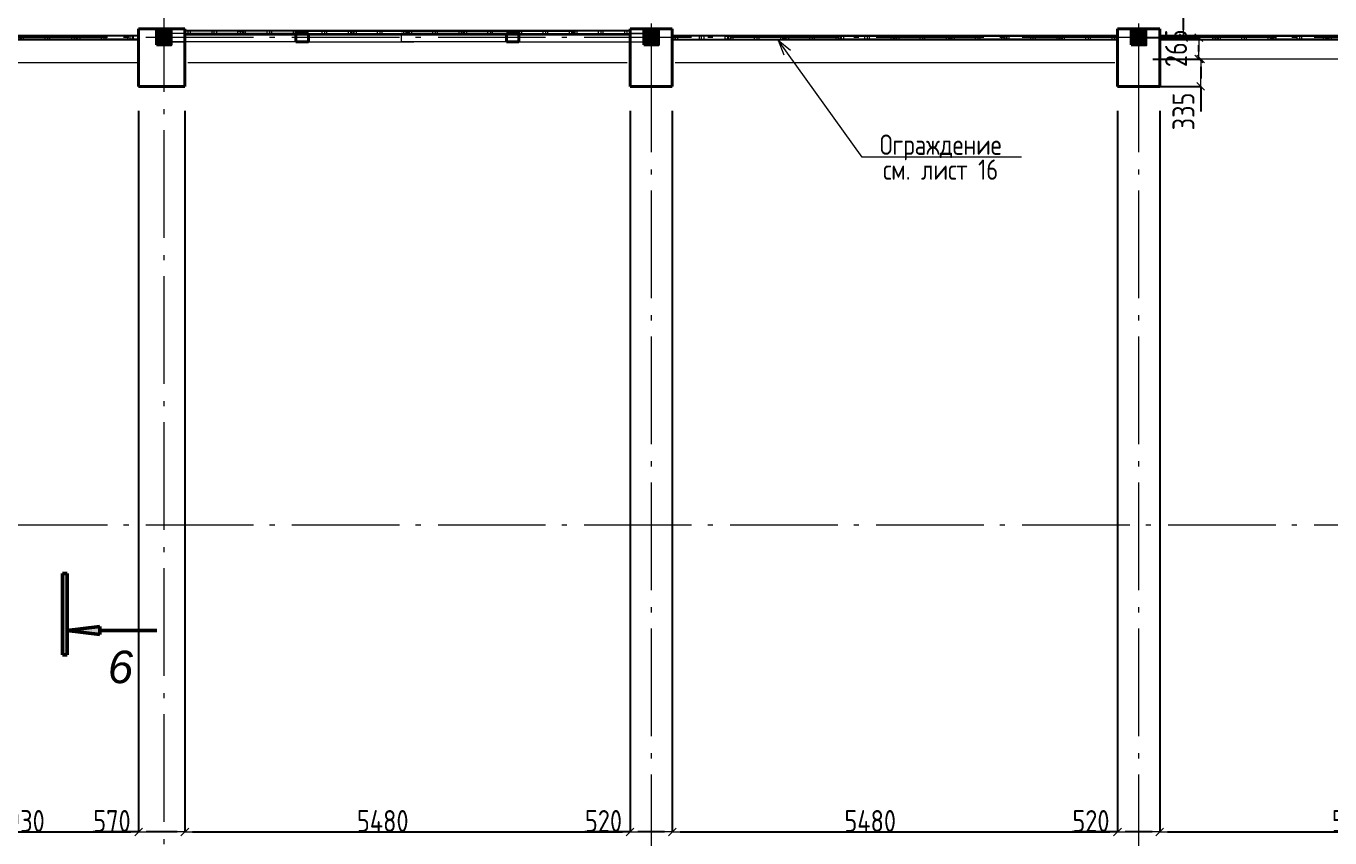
# Model space of a CAD drawing. Header units: millimetres. Extents: x -60256 to 201272, y 21388 to 77592.
# Drawn here: x -12815 to 3233, y 53604 to 63598 of the extents above; entities that cross this region are included whole.
import ezdxf
from ezdxf.enums import TextEntityAlignment as Align

# ---------------------------------------------------------------- set-up
doc = ezdxf.new("R2010")
doc.units = ezdxf.units.MM
doc.header["$MEASUREMENT"] = 0
doc.set_wipeout_variables(frame=1)
doc.linetypes.add('Double Dashed', pattern=[1797.222233, 1325, -211.666656, 63.333344, -197.222233])
doc.linetypes.add('Wipeout_Contour', pattern=[1000, 0, -1000])
for name, color, linetype in [('колонны', 7, 'Continuous'), ('оси', 7, 'Continuous'), ('отделка', 7, 'Continuous'), ('размеры', 7, 'Continuous'), ('размеры внутр', 7, 'Continuous'), ('разрезы', 7, 'Continuous'), ('узлы', 7, 'Continuous'), ('чертеж', 7, 'Continuous')]:
    doc.layers.add(name, color=color, linetype=linetype)
for name, color, linetype, lineweight in [('колонны_Ном._пера__94', 252, 'Continuous', 13), ('колонны_Ном._пера__96', 7, 'Continuous', 13), ('колонны_Ном._пера__99', 7, 'Continuous', 40), ('оси_Ном._пера__96', 7, 'Continuous', 13), ('оси_Ном._пера__97', 7, 'Continuous', 20), ('отделка_Ном._пера__99', 7, 'Continuous', 40), ('разрезы_Ном._пера__100', 7, 'Continuous', 50), ('разрезы_Ном._пера__96', 7, 'Continuous', 13), ('разрезы_Ном._пера__97', 7, 'Continuous', 20), ('стены внутр_Ном._пера__96', 7, 'Continuous', 13), ('узлы_Ном._пера__96', 7, 'Continuous', 13), ('чертеж_Ном._пера__96', 7, 'Continuous', 13)]:
    doc.layers.add(name, color=color, linetype=linetype, lineweight=lineweight)
doc.styles.add('СГЕНЕРИР_СТИЛЬ_3', font='gost_2_304-81_type.ttf')
doc.styles.add('СГЕНЕРИР_СТИЛЬ_7', font='ariali.ttf')
doc.dimstyles.new('СГЕНЕРИР_СТИЛЬ__1', dxfattribs={"dimtxt": 270.000005, "dimasz": 95, "dimexe": 0.18, "dimexo": 0, "dimgap": 0.09, "dimtad": 1, "dimtih": 1, "dimtoh": 1, "dimdec": 0, "dimzin": 0, "dimdsep": 46, "dimtxsty": 'СГЕНЕРИР_СТИЛЬ_3', "dimblk": 'ARROWHEAD_6', "dimblk1": 'ARROWHEAD_6', "dimblk2": 'ARROWHEAD_6', "dimcen": 0.09, "dimclrd": 7, "dimclre": 7, "dimclrt": 98, "dimadec": 0, "dimazin": 0, "dimtfac": 1, "dimtdec": 4, "dimtmove": 0, "dimatfit": 3, "dimfxl": 1, "dimtolj": 1, "dimtzin": 0, "dimarcsym": 0})
doc.dimstyles.new('СГЕНЕРИР_СТИЛЬ__13', dxfattribs={"dimtxt": 270.000005, "dimasz": 95, "dimexe": 0.18, "dimexo": 300, "dimgap": 0.09, "dimtad": 1, "dimtih": 1, "dimtoh": 1, "dimdec": 0, "dimzin": 0, "dimdsep": 46, "dimtxsty": 'СГЕНЕРИР_СТИЛЬ_3', "dimblk": 'ARROWHEAD_6', "dimblk1": 'ARROWHEAD_6', "dimblk2": 'ARROWHEAD_6', "dimcen": 0.09, "dimclrd": 7, "dimclre": 7, "dimclrt": 98, "dimadec": 0, "dimazin": 0, "dimtfac": 1, "dimtdec": 4, "dimtmove": 0, "dimatfit": 3, "dimfxl": 1, "dimtolj": 1, "dimtzin": 0, "dimarcsym": 0})
doc.dimstyles.new('СГЕНЕРИР_СТИЛЬ__2', dxfattribs={"dimtxt": 270.000005, "dimasz": 95, "dimexe": 0.18, "dimexo": 0, "dimgap": 0.09, "dimtad": 1, "dimdec": 0, "dimzin": 0, "dimdsep": 46, "dimtxsty": 'СГЕНЕРИР_СТИЛЬ_3', "dimblk": 'ARROWHEAD_6', "dimblk1": 'ARROWHEAD_6', "dimblk2": 'ARROWHEAD_6', "dimcen": 0.09, "dimclrd": 7, "dimclre": 7, "dimclrt": 98, "dimadec": 0, "dimazin": 0, "dimtfac": 1, "dimtdec": 4, "dimtmove": 0, "dimatfit": 3, "dimfxl": 1, "dimtolj": 1, "dimtzin": 0, "dimarcsym": 0})
doc.dimstyles.new('СГЕНЕРИР_СТИЛЬ__8', dxfattribs={"dimtxt": 270.000005, "dimasz": 95, "dimexe": 0.18, "dimexo": 0, "dimgap": 0.09, "dimtad": 1, "dimdec": 0, "dimzin": 0, "dimdsep": 46, "dimtxsty": 'СГЕНЕРИР_СТИЛЬ_3', "dimblk": 'ARROWHEAD_6', "dimblk1": 'ARROWHEAD_6', "dimblk2": 'ARROWHEAD_6', "dimcen": 0.09, "dimclrd": 7, "dimclre": 7, "dimclrt": 98, "dimadec": 0, "dimazin": 0, "dimtfac": 1, "dimtdec": 4, "dimtmove": 2, "dimatfit": 3, "dimfxl": 1, "dimtolj": 1, "dimtzin": 0, "dimarcsym": 0})

# ---------------------------------------------------------------- blocks, each defined once
blk = doc.blocks.new('Стена_5_1', base_point=(-11121, 63566))
at = {"layer": 'отделка_Ном._пера__99', "linetype": 'Continuous', "flags": 128}
for points in [[(-11431, 63566), (-11431, 62856)], [(-10861, 63566), (-11431, 63566)], [(-10861, 62856), (-10861, 63566)], [(-11431, 62856), (-10861, 62856)]]:
    blk.add_lwpolyline(points, dxfattribs=at)
blk = doc.blocks.new('Стена_6_1', base_point=(-5121, 63566))
at = {"layer": 'отделка_Ном._пера__99', "linetype": 'Continuous', "flags": 128}
for points in [[(-5381, 63566), (-5381, 62856)], [(-4861, 63566), (-5381, 63566)], [(-4861, 62856), (-4861, 63566)], [(-5381, 62856), (-4861, 62856)]]:
    blk.add_lwpolyline(points, dxfattribs=at)
blk = doc.blocks.new('Стена_7_1', base_point=(879, 63566))
at = {"layer": 'отделка_Ном._пера__99', "linetype": 'Continuous', "flags": 128}
for points in [[(619, 63566), (619, 62856)], [(1139, 63566), (619, 63566)], [(1139, 62856), (1139, 63566)], [(619, 62856), (1139, 62856)]]:
    blk.add_lwpolyline(points, dxfattribs=at)
blk = doc.blocks.new('Колонна_26_1', base_point=(879, 63456))
at = {"layer": 'колонны_Ном._пера__94', "linetype": 'Continuous'}
blk.add_hatch(color=256, dxfattribs=at).paths.add_polyline_path([(789, 63366), (969, 63366), (969, 63546), (789, 63546)])
at = {"layer": 'колонны_Ном._пера__99', "linetype": 'Continuous', "flags": 128}
blk.add_lwpolyline([(789, 63366), (969, 63366), (969, 63546), (789, 63546)], close=True, dxfattribs=at)
blk = doc.blocks.new('Колонна_29_1', base_point=(-5121, 63456))
at = {"layer": 'колонны_Ном._пера__94', "linetype": 'Continuous'}
blk.add_hatch(color=256, dxfattribs=at).paths.add_polyline_path([(-5211, 63366), (-5031, 63366), (-5031, 63546), (-5211, 63546)])
at = {"layer": 'колонны_Ном._пера__99', "linetype": 'Continuous', "flags": 128}
blk.add_lwpolyline([(-5211, 63366), (-5031, 63366), (-5031, 63546), (-5211, 63546)], close=True, dxfattribs=at)
blk = doc.blocks.new('Колонна_30_1', base_point=(-11121, 63456))
at = {"layer": 'колонны_Ном._пера__94', "linetype": 'Continuous'}
blk.add_hatch(color=256, dxfattribs=at).paths.add_polyline_path([(-11211, 63366), (-11031, 63366), (-11031, 63546), (-11211, 63546)])
at = {"layer": 'колонны_Ном._пера__99', "linetype": 'Continuous', "flags": 128}
blk.add_lwpolyline([(-11211, 63366), (-11031, 63366), (-11031, 63546), (-11211, 63546)], close=True, dxfattribs=at)
blk = doc.blocks.new('Колонна_45_1', base_point=(-8121, 63456))
at = {"layer": 'колонны_Ном._пера__96', "linetype": 'Continuous'}
for p, q in [((-9493, 63506), (-11023, 63506)), ((-10869, 63506), (-11023, 63506)), ((-11023, 63506), (-11023, 63406)), ((-9493, 63406), (-11023, 63406)), ((-11023, 63406), (-10869, 63406)), ((-10869, 63406), (-10869, 63506))]:
    blk.add_line(p, q, dxfattribs=at)
at = {"layer": 'колонны_Ном._пера__99', "linetype": 'Continuous'}
blk.add_line((-9493, 63506), (-9493, 63406), dxfattribs=at)
at = {"color": 254, "linetype": 'Wipeout_Contour', "lineweight": 0, "ltscale": 384171.407641}
blk.add_wipeout([(-9339, 63406), (-8198, 63406), (-8044, 63406), (-8044, 63506), (-8198, 63506), (-9339, 63506)], dxfattribs=at).dxf.layer = 'колонны'
at = {"layer": 'колонны_Ном._пера__96', "linetype": 'Continuous'}
for p, q in [((-9339, 63506), (-10869, 63506)), ((-9339, 63406), (-10869, 63406)), ((-9493, 63506), (-9339, 63506)), ((-9339, 63506), (-8044, 63506)), ((-9339, 63406), (-8044, 63406)), ((-8044, 63406), (-8044, 63506))]:
    blk.add_line(p, q, dxfattribs=at)
at = {"layer": 'колонны_Ном._пера__99', "linetype": 'Continuous'}
for p, q in [((-9339, 63506), (-9493, 63506)), ((-9493, 63406), (-9339, 63406)), ((-9339, 63406), (-9339, 63506))]:
    blk.add_line(p, q, dxfattribs=at)
blk = doc.blocks.new('Колонна_46_1', base_point=(-8121, 63456))
at = {"layer": 'колонны_Ном._пера__96', "linetype": 'Continuous'}
for p, q in [((-6749, 63506), (-5219, 63506)), ((-6749, 63406), (-5219, 63406)), ((-5373, 63506), (-5373, 63406)), ((-5219, 63506), (-5373, 63506)), ((-5373, 63406), (-5219, 63406)), ((-5219, 63406), (-5219, 63506))]:
    blk.add_line(p, q, dxfattribs=at)
at = {"layer": 'колонны_Ном._пера__99', "linetype": 'Continuous'}
blk.add_line((-6749, 63406), (-6749, 63506), dxfattribs=at)
at = {"color": 254, "linetype": 'Wipeout_Contour', "lineweight": 0, "ltscale": 383553.072314}
blk.add_wipeout([(-8198, 63406), (-8044, 63406), (-6903, 63406), (-6903, 63506), (-8044, 63506), (-8198, 63506)], dxfattribs=at).dxf.layer = 'колонны'
at = {"layer": 'колонны_Ном._пера__96', "linetype": 'Continuous'}
for p, q in [((-8198, 63506), (-8198, 63406)), ((-6903, 63506), (-8198, 63506)), ((-6903, 63406), (-8198, 63406)), ((-6903, 63506), (-5373, 63506)), ((-6749, 63406), (-6903, 63406)), ((-6903, 63406), (-5373, 63406))]:
    blk.add_line(p, q, dxfattribs=at)
at = {"layer": 'колонны_Ном._пера__99', "linetype": 'Continuous'}
for p, q in [((-6903, 63506), (-6903, 63406)), ((-6749, 63506), (-6903, 63506)), ((-6903, 63406), (-6749, 63406))]:
    blk.add_line(p, q, dxfattribs=at)
blk = doc.blocks.new('Стандартный маркер сетки_7')
at = {"layer": 'оси_Ном._пера__96', "linetype": 'Double Dashed'}
for p, q in [((900, 0), (0, 0)), ((900, 0), (21145, 0)), ((21145, 0), (22045, 0))]:
    blk.add_line(p, q, dxfattribs=at)
blk.add_point((21145, 0), dxfattribs=at)
blk.add_point((21145, 0), dxfattribs=at)
at = {"layer": 'оси_Ном._пера__97', "linetype": 'Continuous'}
blk.add_circle((22445, 0), 400, dxfattribs=at)
at = {"layer": 'оси_Ном._пера__96', "style": 'СГЕНЕРИР_СТИЛЬ_3'}
blk.add_attdef('AC_MarkerText_1', text='', height=350, rotation=90, dxfattribs=at).set_placement((22714, -139), align=Align.BOTTOM_LEFT)
blk = doc.blocks.new('Стандартный маркер сетки_8')
at = {"layer": 'оси_Ном._пера__96', "linetype": 'Double Dashed'}
for p, q in [((900, 0), (0, 0)), ((900, 0), (20403, 0)), ((20403, 0), (21303, 0))]:
    blk.add_line(p, q, dxfattribs=at)
blk.add_point((20403, 0), dxfattribs=at)
blk.add_point((20403, 0), dxfattribs=at)
at = {"layer": 'оси_Ном._пера__97', "linetype": 'Continuous'}
blk.add_circle((21703, 0), 400, dxfattribs=at)
at = {"layer": 'оси_Ном._пера__96', "style": 'СГЕНЕРИР_СТИЛЬ_3'}
blk.add_attdef('AC_MarkerText_1', text='', height=350, rotation=90, dxfattribs=at).set_placement((21973, -122), align=Align.BOTTOM_LEFT)
blk = doc.blocks.new('Стандартный маркер сетки_9')
at = {"layer": 'оси_Ном._пера__96', "linetype": 'Double Dashed'}
for p, q in [((900, 0), (0, 0)), ((900, 0), (20403, 0)), ((20403, 0), (21303, 0))]:
    blk.add_line(p, q, dxfattribs=at)
blk.add_point((20403, 0), dxfattribs=at)
blk.add_point((20403, 0), dxfattribs=at)
at = {"layer": 'оси_Ном._пера__97', "linetype": 'Continuous'}
blk.add_circle((21703, 0), 400, dxfattribs=at)
at = {"layer": 'оси_Ном._пера__96', "style": 'СГЕНЕРИР_СТИЛЬ_3'}
blk.add_attdef('AC_MarkerText_1', text='', height=350, rotation=90, dxfattribs=at).set_placement((21973, -209), align=Align.BOTTOM_LEFT)
blk = doc.blocks.new('Стандартный маркер сетки_14')
at = {"layer": 'оси_Ном._пера__96', "linetype": 'Double Dashed'}
blk.add_line((900, 0), (76535, 0), dxfattribs=at)
at = {"layer": 'оси_Ном._пера__96', "style": 'СГЕНЕРИР_СТИЛЬ_3'}
for tag, p in [('AC_MarkerText_1_1', (-244, 270)), ('AC_MarkerText_1_2', (77991, 270))]:
    blk.add_attdef(tag, text='', height=350, rotation=180, dxfattribs=at).set_placement(p, align=Align.BOTTOM_LEFT)
blk = doc.blocks.new('Стандартный маркер сетки_15')
at = {"layer": 'оси_Ном._пера__96', "linetype": 'Double Dashed'}
blk.add_line((900, 0), (76535, 0), dxfattribs=at)
at = {"layer": 'оси_Ном._пера__96', "style": 'СГЕНЕРИР_СТИЛЬ_3'}
for tag, p in [('AC_MarkerText_1_1', (-261, 270)), ('AC_MarkerText_1_2', (77974, 270))]:
    blk.add_attdef(tag, text='', height=350, rotation=180, dxfattribs=at).set_placement(p, align=Align.BOTTOM_LEFT)
blk = doc.blocks.new('Связ03')
at = {"layer": 'чертеж_Ном._пера__96', "linetype": 'Continuous'}
for p, q in [((0, 50), (20, 50)), ((0, 50), (0, 10)), ((20, 10), (0, 10)), ((20, 50), (20, 60)), ((20, 60), (5430, 60)), ((40, 50), (20, 50)), ((20, 0), (20, 10)), ((40, 10), (20, 10)), ((5430, 0), (20, 0)), ((680, 50), (40, 50)), ((40, 50), (40, 48)), ((652, 48), (40, 48)), ((40, 48), (40, 12)), ((40, 12), (652, 12)), ((40, 12), (40, 10)), ((40, 10), (680, 10)), ((73, 12), (73, 48)), ((334, 48), (334, 12)), ((362, 12), (362, 48)), ((391, 48), (391, 12)), ((652, 48), (680, 48)), ((652, 12), (652, 48)), ((680, 12), (652, 12)), ((680, 50), (720, 50)), ((680, 48), (680, 50)), ((680, 48), (680, 12)), ((710, 12), (680, 12)), ((680, 10), (680, 12)), ((680, 10), (720, 10)), ((682, 48), (710, 48)), ((682, 48), (682, 12)), ((690, 12), (690, 48)), ((710, 48), (710, 12)), ((710, 48), (718, 48)), ((710, 12), (718, 12)), ((718, 48), (720, 48)), ((718, 12), (718, 48)), ((720, 12), (718, 12)), ((720, 48), (720, 50)), ((1355, 50), (720, 50)), ((748, 48), (720, 48)), ((720, 48), (720, 12)), ((720, 10), (720, 12)), ((720, 12), (748, 12)), ((720, 10), (1355, 10)), ((1385, 48), (748, 48)), ((748, 12), (748, 48)), ((748, 12), (1385, 12)), ((1009, 12), (1009, 48)), ((1038, 48), (1038, 12)), ((1066, 12), (1066, 48)), ((1327, 48), (1327, 12)), ((1355, 50), (1355, 10)), ((1395, 50), (1355, 50)), ((1395, 10), (1355, 10)), ((1357, 12), (1357, 48)), ((1365, 12), (1365, 48)), ((1366, 48), (1366, 12)), ((1385, 12), (1385, 48)), ((1385, 48), (1394, 48)), ((1394, 12), (1385, 12)), ((1393, 12), (1393, 48)), ((1394, 48), (1394, 12)), ((1394, 48), (1395, 48)), ((1395, 12), (1394, 12)), ((1395, 50), (1395, 48)), ((2030, 50), (1395, 50)), ((1395, 48), (1423, 48)), ((1395, 12), (1395, 48)), ((1395, 12), (1395, 10)), ((1423, 12), (1395, 12)), ((1395, 10), (2030, 10)), ((1423, 48), (2060, 48)), ((1423, 48), (1423, 12)), ((2060, 12), (1423, 12)), ((1684, 12), (1684, 48)), ((1712, 48), (1712, 12)), ((1741, 12), (1741, 48)), ((2002, 48), (2002, 12)), ((2030, 50), (2030, 10)), ((2070, 50), (2030, 50)), ((2070, 10), (2030, 10)), ((2032, 48), (2032, 12)), ((2040, 12), (2040, 48)), ((2041, 48), (2041, 12)), ((2060, 48), (2060, 12)), ((2060, 48), (2069, 48)), ((2069, 12), (2060, 12)), ((2068, 12), (2068, 48)), ((2069, 48), (2069, 12)), ((2069, 48), (2070, 48)), ((2070, 12), (2069, 12)), ((2070, 50), (2070, 48)), ((2705, 50), (2070, 50)), ((2070, 48), (2098, 48)), ((2070, 12), (2070, 48)), ((2070, 12), (2070, 10)), ((2098, 12), (2070, 12)), ((2070, 10), (2705, 10)), ((2098, 48), (2735, 48)), ((2098, 48), (2098, 12)), ((2735, 12), (2098, 12)), ((2359, 12), (2359, 48)), ((2388, 48), (2388, 12)), ((2416, 12), (2416, 48)), ((2677, 48), (2677, 12)), ((2705, 50), (2705, 10)), ((2745, 50), (2705, 50)), ((2745, 10), (2705, 10)), ((2707, 48), (2707, 12)), ((2715, 12), (2715, 48)), ((2716, 48), (2716, 12)), ((2735, 48), (2735, 12)), ((2735, 48), (2744, 48)), ((2744, 12), (2735, 12)), ((2743, 12), (2743, 48)), ((2744, 48), (2744, 12)), ((2744, 48), (2745, 48)), ((2745, 12), (2744, 12)), ((2745, 50), (2745, 48)), ((3380, 50), (2745, 50)), ((2745, 48), (2773, 48)), ((2745, 12), (2745, 48)), ((2745, 12), (2745, 10)), ((2773, 12), (2745, 12)), ((2745, 10), (3380, 10)), ((2773, 48), (3410, 48)), ((2773, 48), (2773, 12)), ((3410, 12), (2773, 12)), ((3034, 12), (3034, 48)), ((3062, 48), (3062, 12)), ((3091, 12), (3091, 48)), ((3352, 48), (3352, 12)), ((3380, 50), (3380, 10)), ((3420, 50), (3380, 50)), ((3420, 10), (3380, 10)), ((3382, 48), (3382, 12)), ((3390, 12), (3390, 48)), ((3391, 48), (3391, 12)), ((3410, 48), (3410, 12)), ((3410, 48), (3419, 48)), ((3419, 12), (3410, 12)), ((3418, 12), (3418, 48)), ((3419, 48), (3419, 12)), ((3419, 48), (3420, 48)), ((3420, 12), (3419, 12)), ((3420, 50), (3420, 48)), ((4055, 50), (3420, 50)), ((3420, 48), (3448, 48)), ((3420, 12), (3420, 48)), ((3420, 12), (3420, 10)), ((3448, 12), (3420, 12)), ((3420, 10), (4055, 10)), ((3448, 48), (4085, 48)), ((3448, 48), (3448, 12)), ((4085, 12), (3448, 12)), ((3709, 12), (3709, 48)), ((3738, 48), (3738, 12)), ((3766, 12), (3766, 48)), ((4027, 48), (4027, 12)), ((4055, 50), (4055, 10)), ((4095, 50), (4055, 50)), ((4095, 10), (4055, 10)), ((4057, 48), (4057, 12)), ((4065, 12), (4065, 48)), ((4066, 48), (4066, 12)), ((4085, 48), (4085, 12)), ((4085, 48), (4094, 48)), ((4094, 12), (4085, 12)), ((4093, 12), (4093, 48)), ((4094, 48), (4094, 12)), ((4094, 48), (4095, 48)), ((4095, 12), (4094, 12)), ((4095, 50), (4095, 48)), ((4730, 50), (4095, 50)), ((4095, 48), (4123, 48)), ((4095, 12), (4095, 48)), ((4095, 12), (4095, 10)), ((4123, 12), (4095, 12)), ((4095, 10), (4730, 10)), ((4123, 48), (4760, 48)), ((4123, 12), (4123, 48)), ((4760, 12), (4123, 12)), ((4384, 12), (4384, 48)), ((4412, 48), (4412, 12)), ((4441, 12), (4441, 48)), ((4702, 48), (4702, 12)), ((4730, 50), (4730, 10)), ((4770, 50), (4730, 50)), ((4730, 10), (4770, 10)), ((4732, 48), (4732, 12)), ((4741, 48), (4741, 12)), ((4760, 48), (4760, 12)), ((4760, 48), (4769, 48)), ((4769, 12), (4760, 12)), ((4769, 48), (4769, 12)), ((4770, 48), (4770, 50)), ((5410, 50), (4770, 50)), ((4798, 48), (4770, 48)), ((4770, 48), (4770, 12)), ((4770, 10), (4770, 12)), ((4770, 12), (4798, 12)), ((4770, 10), (5410, 10)), ((5410, 48), (4798, 48)), ((4798, 12), (4798, 48)), ((4798, 12), (5410, 12)), ((5059, 12), (5059, 48)), ((5088, 48), (5088, 12)), ((5116, 12), (5116, 48)), ((5377, 48), (5377, 12)), ((5410, 50), (5410, 48)), ((5430, 50), (5410, 50)), ((5410, 12), (5410, 48)), ((5410, 12), (5410, 10)), ((5430, 10), (5410, 10)), ((5430, 60), (5430, 50)), ((5430, 50), (5450, 50)), ((5430, 10), (5430, 0)), ((5450, 10), (5430, 10)), ((5450, 50), (5450, 10))]:
    blk.add_line(p, q, dxfattribs=at)
blk = doc.blocks.new('Огражд03')
at = {"layer": 'чертеж_Ном._пера__96', "linetype": 'Continuous'}
for p, q in [((0, 50), (0, 60)), ((0, 60), (2860, 60)), ((0, 10), (0, 50)), ((0, 50), (2860, 50)), ((0, 0), (0, 10)), ((2860, 10), (0, 10)), ((2860, 0), (0, 0)), ((60, 50), (60, 10)), ((100, 48), (100, 50)), ((100, 48), (128, 48)), ((100, 12), (100, 48)), ((100, 10), (100, 12)), ((128, 12), (100, 12)), ((128, 48), (763, 48)), ((128, 48), (128, 12)), ((763, 12), (128, 12)), ((389, 12), (389, 48)), ((417, 48), (417, 12)), ((446, 12), (446, 48)), ((707, 12), (707, 48)), ((735, 48), (735, 50)), ((735, 12), (735, 48)), ((735, 12), (735, 10)), ((763, 12), (763, 48)), ((775, 48), (775, 50)), ((803, 48), (775, 48)), ((775, 48), (775, 12)), ((775, 10), (775, 12)), ((775, 12), (803, 12)), ((1438, 48), (803, 48)), ((803, 12), (803, 48)), ((803, 12), (1438, 12)), ((1064, 12), (1064, 48)), ((1092, 48), (1092, 12)), ((1121, 12), (1121, 48)), ((1382, 12), (1382, 48)), ((1410, 50), (1410, 10)), ((1438, 12), (1438, 48)), ((1450, 48), (1450, 50)), ((1478, 48), (1450, 48)), ((1450, 48), (1450, 12)), ((1450, 10), (1450, 12)), ((1450, 12), (1478, 12)), ((2113, 48), (1478, 48)), ((1478, 12), (1478, 48)), ((1478, 12), (2113, 12)), ((1739, 12), (1739, 48)), ((1767, 48), (1767, 12)), ((1796, 12), (1796, 48)), ((2057, 12), (2057, 48)), ((2085, 50), (2085, 10)), ((2113, 12), (2113, 48)), ((2125, 48), (2125, 50)), ((2125, 48), (2153, 48)), ((2125, 12), (2125, 48)), ((2125, 10), (2125, 12)), ((2153, 12), (2125, 12)), ((2788, 48), (2153, 48)), ((2153, 48), (2153, 12)), ((2153, 12), (2788, 12)), ((2414, 12), (2414, 48)), ((2442, 48), (2442, 12)), ((2471, 12), (2471, 48)), ((2732, 12), (2732, 48)), ((2760, 48), (2760, 50)), ((2760, 12), (2760, 48)), ((2760, 12), (2760, 10)), ((2788, 12), (2788, 48)), ((2800, 10), (2800, 50)), ((2860, 60), (2860, 50)), ((2860, 50), (2860, 10)), ((2860, 10), (2860, 0))]:
    blk.add_line(p, q, dxfattribs=at)
blk = doc.blocks.new('Ломаная_2_1', base_point=(-562, 61982))
at = {"layer": 'узлы_Ном._пера__96', "linetype": 'Continuous'}
for q in [(-3407, 63302), (-3488, 63243)]:
    blk.add_line((-3556, 63424), q, dxfattribs=at)
at = {"layer": 'узлы_Ном._пера__96', "linetype": 'Continuous', "flags": 128}
blk.add_lwpolyline([(-562, 61982), (-2524, 61982), (-3556, 63424)], dxfattribs=at)
blk = doc.blocks.new('ARROWHEAD_6')
at = {"color": 0, "linetype": 'Continuous', "lineweight": 0}
for p, q in [((0, 0), (-1, 0)), ((-0.5, -0.5), (0.5, 0.5))]:
    blk.add_line(p, q, dxfattribs=at)
blk = doc.blocks.new('*D795')
at = {"layer": 'Defpoints', "color": 0, "linetype": 'Continuous', "transparency": 16777216}
for p in [(22379, 61287), (-45271, 53854), (22379, 52477)]:
    blk.add_point(p, dxfattribs=at)
at = {"layer": 'размеры', "color": 7, "linetype": 'Continuous', "lineweight": -2, "transparency": 16777216}
for p, q in [((22379, 61287), (22379, 52477)), ((-45271, 53854), (-45271, 52477)), ((-45176, 52477), (22284, 52477))]:
    blk.add_line(p, q, dxfattribs=at)
at = {"layer": 'размеры', "color": 7, "linetype": 'Continuous', "lineweight": -2, "transparency": 16777216, "xscale": 95, "yscale": 95, "zscale": 95, "rotation": 180}
blk.add_blockref('ARROWHEAD_6', (-45271, 52477), dxfattribs=at)
at = {"layer": 'размеры', "color": 7, "linetype": 'Continuous', "lineweight": -2, "transparency": 16777216, "xscale": 95, "yscale": 95, "zscale": 95}
blk.add_blockref('ARROWHEAD_6', (22379, 52477), dxfattribs=at)
at = {"layer": 'размеры', "color": 98, "linetype": 'Continuous', "transparency": 16777216, "insert": (-11433, 52612), "char_height": 270, "attachment_point": 5, "style": 'СГЕНЕРИР_СТИЛЬ_3'}
blk.add_mtext('\\A1;67650', dxfattribs=at)
blk = doc.blocks.new('*D861')
at = {"layer": 'Defpoints', "color": 0, "linetype": 'Continuous', "transparency": 16777216}
for p in [(1053, 63191), (1643, 63191), (1139, 62856)]:
    blk.add_point(p, dxfattribs=at)
at = {"layer": 'размеры внутр', "color": 7, "linetype": 'Continuous', "lineweight": -2, "transparency": 16777216}
for p, q in [((1053, 63191), (1643, 63191)), ((1643, 63096), (1643, 62951)), ((1139, 62856), (1643, 62856)), ((1643, 62856), (1643, 62547))]:
    blk.add_line(p, q, dxfattribs=at)
at = {"layer": 'размеры внутр', "color": 7, "linetype": 'Continuous', "lineweight": -2, "transparency": 16777216, "xscale": 95, "yscale": 95, "zscale": 95}
for p, rotation in [((1643, 63191), 90), ((1643, 62856), 270)]:
    blk.add_blockref('ARROWHEAD_6', p, dxfattribs=dict(at, rotation=rotation))
at = {"layer": 'размеры внутр', "color": 98, "linetype": 'Continuous', "transparency": 16777216, "insert": (1431, 62547), "char_height": 270, "attachment_point": 5, "rotation": 90, "style": 'СГЕНЕРИР_СТИЛЬ_3'}
blk.add_mtext('\\A1;335', dxfattribs=at)
blk = doc.blocks.new('*D862')
at = {"layer": 'Defpoints', "color": 0, "linetype": 'Continuous', "transparency": 16777216}
for p in [(879, 63456), (1620, 63456), (1053, 63191)]:
    blk.add_point(p, dxfattribs=at)
at = {"layer": 'размеры внутр', "color": 7, "linetype": 'Continuous', "lineweight": -2, "transparency": 16777216}
for p, q in [((879, 63456), (1620, 63456)), ((1620, 63286), (1620, 63361)), ((1053, 63191), (1620, 63191))]:
    blk.add_line(p, q, dxfattribs=at)
at = {"layer": 'размеры внутр', "color": 7, "linetype": 'Continuous', "lineweight": -2, "transparency": 16777216, "xscale": 95, "yscale": 95, "zscale": 95}
for p, rotation in [((1620, 63456), 90), ((1620, 63191), 270)]:
    blk.add_blockref('ARROWHEAD_6', p, dxfattribs=dict(at, rotation=rotation))
at = {"layer": 'размеры внутр', "color": 98, "linetype": 'Continuous', "transparency": 16777216, "insert": (1340, 63325), "char_height": 270, "attachment_point": 5, "rotation": 90, "style": 'СГЕНЕРИР_СТИЛЬ_3'}
blk.add_mtext('\\A1;265', dxfattribs=at)
blk = doc.blocks.new('*D863')
at = {"layer": 'Defpoints', "color": 0, "linetype": 'Continuous', "transparency": 16777216}
for p in [(879, 65146), (1431, 65146), (879, 63456)]:
    blk.add_point(p, dxfattribs=at)
at = {"layer": 'размеры внутр', "color": 7, "linetype": 'Continuous', "lineweight": -2, "transparency": 16777216}
for p, q in [((879, 65146), (1431, 65146)), ((1431, 65051), (1431, 64632)), ((1431, 63551), (1431, 64034)), ((879, 63456), (1431, 63456))]:
    blk.add_line(p, q, dxfattribs=at)
at = {"layer": 'размеры внутр', "color": 7, "linetype": 'Continuous', "lineweight": -2, "transparency": 16777216, "xscale": 95, "yscale": 95, "zscale": 95}
for p, rotation in [((1431, 65146), 90), ((1431, 63456), 270)]:
    blk.add_blockref('ARROWHEAD_6', p, dxfattribs=dict(at, rotation=rotation))
at = {"layer": 'размеры внутр', "color": 98, "linetype": 'Continuous', "transparency": 16777216, "insert": (1431, 64333), "char_height": 270, "attachment_point": 5, "rotation": 90, "style": 'СГЕНЕРИР_СТИЛЬ_3'}
blk.add_mtext('\\A1;1690', dxfattribs=at)
blk = doc.blocks.new('*D967')
at = {"layer": 'Defpoints', "color": 0, "linetype": 'Continuous', "transparency": 16777216}
for p in [(-14361, 62856), (-11431, 62856), (-11431, 53677)]:
    blk.add_point(p, dxfattribs=at)
at = {"layer": 'размеры внутр', "color": 7, "linetype": 'Continuous', "lineweight": -2, "transparency": 16777216}
for p, q in [((-14361, 62556), (-14361, 53677)), ((-11431, 62556), (-11431, 53677)), ((-14266, 53677), (-11526, 53677))]:
    blk.add_line(p, q, dxfattribs=at)
at = {"layer": 'размеры внутр', "color": 7, "linetype": 'Continuous', "lineweight": -2, "transparency": 16777216, "xscale": 95, "yscale": 95, "zscale": 95, "rotation": 180}
blk.add_blockref('ARROWHEAD_6', (-14361, 53677), dxfattribs=at)
at = {"layer": 'размеры внутр', "color": 7, "linetype": 'Continuous', "lineweight": -2, "transparency": 16777216, "xscale": 95, "yscale": 95, "zscale": 95}
blk.add_blockref('ARROWHEAD_6', (-11431, 53677), dxfattribs=at)
at = {"layer": 'размеры внутр', "color": 98, "linetype": 'Continuous', "transparency": 16777216, "insert": (-12891, 53812), "char_height": 270, "attachment_point": 5, "style": 'СГЕНЕРИР_СТИЛЬ_3'}
blk.add_mtext('\\A1;2930', dxfattribs=at)
blk = doc.blocks.new('*D968')
at = {"layer": 'Defpoints', "color": 0, "linetype": 'Continuous', "transparency": 16777216}
for p in [(-11431, 62856), (-10861, 62856), (-10861, 53677)]:
    blk.add_point(p, dxfattribs=at)
at = {"layer": 'размеры внутр', "color": 7, "linetype": 'Continuous', "lineweight": -2, "transparency": 16777216}
for p, q in [((-11431, 62556), (-11431, 53677)), ((-10861, 62556), (-10861, 53677)), ((-11431, 53677), (-11989, 53677)), ((-10956, 53677), (-11336, 53677))]:
    blk.add_line(p, q, dxfattribs=at)
at = {"layer": 'размеры внутр', "color": 7, "linetype": 'Continuous', "lineweight": -2, "transparency": 16777216, "xscale": 95, "yscale": 95, "zscale": 95, "rotation": 180}
blk.add_blockref('ARROWHEAD_6', (-11431, 53677), dxfattribs=at)
at = {"layer": 'размеры внутр', "color": 7, "linetype": 'Continuous', "lineweight": -2, "transparency": 16777216, "xscale": 95, "yscale": 95, "zscale": 95}
blk.add_blockref('ARROWHEAD_6', (-10861, 53677), dxfattribs=at)
at = {"layer": 'размеры внутр', "color": 98, "linetype": 'Continuous', "transparency": 16777216, "insert": (-11758, 53812), "char_height": 270, "attachment_point": 5, "style": 'СГЕНЕРИР_СТИЛЬ_3'}
blk.add_mtext('\\A1;570', dxfattribs=at)
blk = doc.blocks.new('*D969')
at = {"layer": 'Defpoints', "color": 0, "linetype": 'Continuous', "transparency": 16777216}
for p in [(-10861, 62856), (-5381, 62856), (-5381, 53677)]:
    blk.add_point(p, dxfattribs=at)
at = {"layer": 'размеры внутр', "color": 7, "linetype": 'Continuous', "lineweight": -2, "transparency": 16777216}
for p, q in [((-10861, 62556), (-10861, 53677)), ((-5381, 62556), (-5381, 53677)), ((-10766, 53677), (-5476, 53677))]:
    blk.add_line(p, q, dxfattribs=at)
at = {"layer": 'размеры внутр', "color": 7, "linetype": 'Continuous', "lineweight": -2, "transparency": 16777216, "xscale": 95, "yscale": 95, "zscale": 95, "rotation": 180}
blk.add_blockref('ARROWHEAD_6', (-10861, 53677), dxfattribs=at)
at = {"layer": 'размеры внутр', "color": 7, "linetype": 'Continuous', "lineweight": -2, "transparency": 16777216, "xscale": 95, "yscale": 95, "zscale": 95}
blk.add_blockref('ARROWHEAD_6', (-5381, 53677), dxfattribs=at)
at = {"layer": 'размеры внутр', "color": 98, "linetype": 'Continuous', "transparency": 16777216, "insert": (-8425, 53812), "char_height": 270, "attachment_point": 5, "style": 'СГЕНЕРИР_СТИЛЬ_3'}
blk.add_mtext('\\A1;5480', dxfattribs=at)
blk = doc.blocks.new('*D970')
at = {"layer": 'Defpoints', "color": 0, "linetype": 'Continuous', "transparency": 16777216}
for p in [(-5381, 62856), (-4861, 62856), (-4861, 53677)]:
    blk.add_point(p, dxfattribs=at)
at = {"layer": 'размеры внутр', "color": 7, "linetype": 'Continuous', "lineweight": -2, "transparency": 16777216}
for p, q in [((-5381, 62556), (-5381, 53677)), ((-4861, 62556), (-4861, 53677)), ((-5381, 53677), (-5939, 53677)), ((-4956, 53677), (-5286, 53677))]:
    blk.add_line(p, q, dxfattribs=at)
at = {"layer": 'размеры внутр', "color": 7, "linetype": 'Continuous', "lineweight": -2, "transparency": 16777216, "xscale": 95, "yscale": 95, "zscale": 95, "rotation": 180}
blk.add_blockref('ARROWHEAD_6', (-5381, 53677), dxfattribs=at)
at = {"layer": 'размеры внутр', "color": 7, "linetype": 'Continuous', "lineweight": -2, "transparency": 16777216, "xscale": 95, "yscale": 95, "zscale": 95}
blk.add_blockref('ARROWHEAD_6', (-4861, 53677), dxfattribs=at)
at = {"layer": 'размеры внутр', "color": 98, "linetype": 'Continuous', "transparency": 16777216, "insert": (-5708, 53812), "char_height": 270, "attachment_point": 5, "style": 'СГЕНЕРИР_СТИЛЬ_3'}
blk.add_mtext('\\A1;520', dxfattribs=at)
blk = doc.blocks.new('*D971')
at = {"layer": 'Defpoints', "color": 0, "linetype": 'Continuous', "transparency": 16777216}
for p in [(-4861, 62856), (619, 62856), (619, 53677)]:
    blk.add_point(p, dxfattribs=at)
at = {"layer": 'размеры внутр', "color": 7, "linetype": 'Continuous', "lineweight": -2, "transparency": 16777216}
for p, q in [((-4861, 62556), (-4861, 53677)), ((619, 62556), (619, 53677)), ((-4766, 53677), (524, 53677))]:
    blk.add_line(p, q, dxfattribs=at)
at = {"layer": 'размеры внутр', "color": 7, "linetype": 'Continuous', "lineweight": -2, "transparency": 16777216, "xscale": 95, "yscale": 95, "zscale": 95, "rotation": 180}
blk.add_blockref('ARROWHEAD_6', (-4861, 53677), dxfattribs=at)
at = {"layer": 'размеры внутр', "color": 7, "linetype": 'Continuous', "lineweight": -2, "transparency": 16777216, "xscale": 95, "yscale": 95, "zscale": 95}
blk.add_blockref('ARROWHEAD_6', (619, 53677), dxfattribs=at)
at = {"layer": 'размеры внутр', "color": 98, "linetype": 'Continuous', "transparency": 16777216, "insert": (-2425, 53812), "char_height": 270, "attachment_point": 5, "style": 'СГЕНЕРИР_СТИЛЬ_3'}
blk.add_mtext('\\A1;5480', dxfattribs=at)
blk = doc.blocks.new('*D972')
at = {"layer": 'Defpoints', "color": 0, "linetype": 'Continuous', "transparency": 16777216}
for p in [(619, 62856), (1139, 62856), (1139, 53677)]:
    blk.add_point(p, dxfattribs=at)
at = {"layer": 'размеры внутр', "color": 7, "linetype": 'Continuous', "lineweight": -2, "transparency": 16777216}
for p, q in [((619, 62556), (619, 53677)), ((1139, 62556), (1139, 53677)), ((619, 53677), (61, 53677)), ((1044, 53677), (714, 53677))]:
    blk.add_line(p, q, dxfattribs=at)
at = {"layer": 'размеры внутр', "color": 7, "linetype": 'Continuous', "lineweight": -2, "transparency": 16777216, "xscale": 95, "yscale": 95, "zscale": 95, "rotation": 180}
blk.add_blockref('ARROWHEAD_6', (619, 53677), dxfattribs=at)
at = {"layer": 'размеры внутр', "color": 7, "linetype": 'Continuous', "lineweight": -2, "transparency": 16777216, "xscale": 95, "yscale": 95, "zscale": 95}
blk.add_blockref('ARROWHEAD_6', (1139, 53677), dxfattribs=at)
at = {"layer": 'размеры внутр', "color": 98, "linetype": 'Continuous', "transparency": 16777216, "insert": (292, 53812), "char_height": 270, "attachment_point": 5, "style": 'СГЕНЕРИР_СТИЛЬ_3'}
blk.add_mtext('\\A1;520', dxfattribs=at)
blk = doc.blocks.new('*D973')
at = {"layer": 'Defpoints', "color": 0, "linetype": 'Continuous', "transparency": 16777216}
for p in [(1139, 62856), (6619, 62856), (6619, 53677)]:
    blk.add_point(p, dxfattribs=at)
at = {"layer": 'размеры внутр', "color": 7, "linetype": 'Continuous', "lineweight": -2, "transparency": 16777216}
for p, q in [((1139, 62556), (1139, 53677)), ((6619, 62556), (6619, 53677)), ((1234, 53677), (6524, 53677))]:
    blk.add_line(p, q, dxfattribs=at)
at = {"layer": 'размеры внутр', "color": 7, "linetype": 'Continuous', "lineweight": -2, "transparency": 16777216, "xscale": 95, "yscale": 95, "zscale": 95, "rotation": 180}
blk.add_blockref('ARROWHEAD_6', (1139, 53677), dxfattribs=at)
at = {"layer": 'размеры внутр', "color": 7, "linetype": 'Continuous', "lineweight": -2, "transparency": 16777216, "xscale": 95, "yscale": 95, "zscale": 95}
blk.add_blockref('ARROWHEAD_6', (6619, 53677), dxfattribs=at)
at = {"layer": 'размеры внутр', "color": 98, "linetype": 'Continuous', "transparency": 16777216, "insert": (3575, 53812), "char_height": 270, "attachment_point": 5, "style": 'СГЕНЕРИР_СТИЛЬ_3'}
blk.add_mtext('\\A1;5480', dxfattribs=at)
blk = doc.blocks.new('Плоскость сечения_6_1', base_point=(-12338, 77238))
at = {"layer": 'разрезы_Ном._пера__100', "linetype": 'Continuous'}
for points in [[(-12308, 77238), (-12368, 77238), (-12368, 76238), (-12308, 76238)], [(-11908, 76988), (-12308, 76938), (-11908, 76888)], [(-12308, 55858), (-12308, 56858), (-12368, 56858), (-12368, 55858)], [(-11908, 56108), (-11908, 56208), (-12308, 56158)]]:
    blk.add_hatch(color=256, dxfattribs=at).paths.add_polyline_path(points)
for p, q in [((-12368, 76238), (-12368, 77238)), ((-12368, 77238), (-12308, 77238)), ((-12308, 77238), (-12308, 76238)), ((-12308, 76938), (-11908, 76988)), ((-11908, 76888), (-12308, 76938)), ((-11908, 76988), (-11908, 76888)), ((-11908, 76938), (-11205, 76938)), ((-12308, 76238), (-12368, 76238)), ((-12308, 56858), (-12368, 56858)), ((-12368, 56858), (-12368, 55858)), ((-12308, 55858), (-12308, 56858)), ((-11908, 56208), (-12308, 56158)), ((-11908, 56108), (-11908, 56208)), ((-12308, 56158), (-11908, 56108)), ((-11908, 56158), (-11205, 56158)), ((-12368, 55858), (-12308, 55858))]:
    blk.add_line(p, q, dxfattribs=at)
at = {"layer": 'разрезы_Ном._пера__96', "linetype": 'Continuous'}
blk.add_line((-12338, 77238), (-12338, 76738), dxfattribs=at)
at = {"layer": 'разрезы_Ном._пера__97', "char_height": 400, "style": 'СГЕНЕРИР_СТИЛЬ_7'}
for insert, attachment_point in [((-11505, 77383), 6), ((-11808, 55706), 4)]:
    blk.add_mtext('{6}', dxfattribs=dict(at, insert=insert, attachment_point=attachment_point))

msp = doc.modelspace()

# ---------------------------------------------------------------- linework, layer by layer
at = {"layer": 'стены внутр_Ном._пера__96', "linetype": 'Continuous'}
for p, q in [((-11416.00277, 63145.66051), (-14326.00277, 63145.66051)), ((-5416.00277, 63145.66051), (-10826.00277, 63145.66051)), ((583.99723, 63145.66051), (-4826.00277, 63145.66051)), ((6462.66944, 63190.56436), (1052.66944, 63190.56436))]:
    msp.add_line(p, q, dxfattribs=at)

# ---------------------------------------------------------------- block references
at = {"layer": 'колонны'}
for name, p in [('Колонна_30_1', (-11121.00277, 63455.66051)), ('Колонна_29_1', (-5121.00277, 63455.66051)), ('Колонна_26_1', (878.99723, 63455.66051))]:
    msp.add_blockref(name, p, dxfattribs=at)
at = {"layer": 'оси', "color": 251, "linetype": 'Continuous', "lineweight": 13}
ref = msp.add_blockref('Стандартный маркер сетки_9', (878.99723, 73257.10001), dxfattribs=dict(at, zscale=1000, rotation=270))
ref.add_attrib('AC_MarkerText_1', '10', dxfattribs={"color": 7, "linetype": 'Continuous', "lineweight": 13, "height": 350, "rotation": 360, "style": 'СГЕНЕРИР_СТИЛЬ_3'}).set_placement((670.26973, 51284.0352), align=Align.BOTTOM_LEFT)
at = {"layer": 'оси', "color": 251, "linetype": 'Continuous', "lineweight": 13, "zscale": 1000, "rotation": 180}
msp.add_blockref('Стандартный маркер сетки_14', (26830.04628, 57455.66051), dxfattribs=at)
at = {"layer": 'отделка'}
for name, p in [('Стена_5_1', (-11121.00277, 63565.66051)), ('Стена_6_1', (-5121.00277, 63565.66051)), ('Стена_7_1', (878.99723, 63565.66051))]:
    msp.add_blockref(name, p, dxfattribs=at)
at = {"layer": 'разрезы'}
msp.add_blockref('Плоскость сечения_6_1', (-12338.47182, 77237.93098), dxfattribs=at)
at = {"layer": 'узлы', "linetype": 'Continuous'}
msp.add_blockref('Ломаная_2_1', (-562.24919, 61982.25055), dxfattribs=at)
at = {"layer": 'чертеж', "linetype": 'Continuous', "xscale": 1.024475524475525, "yscale": 1.016666666666661, "zscale": 1000}
msp.add_blockref('Огражд03', (-14361.00277, 63425.66051), dxfattribs=at)
at = {"layer": 'чертеж', "linetype": 'Continuous', "xscale": 1.007339449541285, "zscale": 1000}
for p in [(-4866.00277, 63425.66051), (1133.99723, 63425.66051)]:
    msp.add_blockref('Связ03', p, dxfattribs=at)

# ---------------------------------------------------------------- texts
at = {"layer": 'узлы_Ном._пера__96', "linetype": 'Continuous', "insert": (-1558.32849, 61984.11667), "char_height": 250, "attachment_point": 5, "line_spacing_factor": 0.736364, "style": 'СГЕНЕРИР_СТИЛЬ_3'}
msp.add_mtext('{Ограждение\\Pсм. лист 16}', dxfattribs=at)

# ---------------------------------------------------------------- dimensions: what is measured, and where the dimension line sits
at = {"layer": 'размеры', "linetype": 'Continuous'}
dim = msp.add_linear_dim(base=(22378.99723, 52476.8359), p1=(-45271.00277, 53853.93666), p2=(22378.99723, 61286.94103), dimstyle='СГЕНЕРИР_СТИЛЬ__1', dxfattribs=at)
dim.commit()
dim.dimension.update_dxf_attribs({"geometry": '*D795', "text_midpoint": (-11433.0617, 52476.8359), "dimtype": 160})
at = {"layer": 'размеры внутр', "linetype": 'Continuous'}
for base, p1, p2, dimstyle, picture, middle in [((1431.0183, 65145.66051), (878.99723, 63455.66051), (878.99723, 65145.66051), 'СГЕНЕРИР_СТИЛЬ__2', '*D863', (1431.0183, 64332.90121)), ((1620.01831, 63455.66051), (1052.66944, 63190.56436), (878.99723, 63455.66051), 'СГЕНЕРИР_СТИЛЬ__8', '*D862', (1339.70199, 63325.23456)), ((1643.25116, 63190.56436), (1138.99723, 62855.66051), (1052.66944, 63190.56436), 'СГЕНЕРИР_СТИЛЬ__2', '*D861', (1431.0183, 62547.47031))]:
    dim = msp.add_linear_dim(base=base, p1=p1, p2=p2, angle=90, dimstyle=dimstyle, dxfattribs=at)
    dim.commit()
    dim.dimension.update_dxf_attribs({"geometry": picture, "text_midpoint": middle, "dimtype": 160, "text_rotation": 90})
for base, p1, p2, picture, middle in [((-11431.00277, 53676.8359), (-14361.00277, 62855.66051), (-11431.00277, 62855.66051), '*D967', (-12891.25346, 53676.8359)), ((-10861.00277, 53676.8359), (-11431.00277, 62855.66051), (-10861.00277, 62855.66051), '*D968', (-11757.61777, 53676.8359)), ((-5381.00277, 53676.8359), (-10861.00277, 62855.66051), (-5381.00277, 62855.66051), '*D969', (-8425.19961, 53676.8359)), ((-4861.00277, 53676.8359), (-5381.00277, 62855.66051), (-4861.00277, 62855.66051), '*D970', (-5707.61777, 53676.8359)), ((618.99723, 53676.8359), (-4861.00277, 62855.66051), (618.99723, 62855.66051), '*D971', (-2425.19961, 53676.8359)), ((1138.99723, 53676.8359), (618.99723, 62855.66051), (1138.99723, 62855.66051), '*D972', (292.38223, 53676.8359)), ((6618.99723, 53676.8359), (1138.99723, 62855.66051), (6618.99723, 62855.66051), '*D973', (3574.80039, 53676.8359))]:
    dim = msp.add_linear_dim(base=base, p1=p1, p2=p2, dimstyle='СГЕНЕРИР_СТИЛЬ__13', dxfattribs=at)
    dim.commit()
    dim.dimension.update_dxf_attribs({"geometry": picture, "text_midpoint": middle, "dimtype": 160})

# ---------------------------------------------------------------- next in the draw order: block references
at = {"layer": 'колонны'}
msp.add_blockref('Колонна_45_1', (-8121.00277, 63455.66051), dxfattribs=at)

# ---------------------------------------------------------------- next in the draw order: block references
msp.add_blockref('Колонна_46_1', (-8121.00277, 63455.66051), dxfattribs=at)
at = {"layer": 'оси', "color": 251, "linetype": 'Continuous', "lineweight": 13}
ref = msp.add_blockref('Стандартный маркер сетки_7', (-11121.00277, 73998.25825), dxfattribs=dict(at, zscale=1000, rotation=270))
ref.add_attrib('AC_MarkerText_1', '8', dxfattribs={"color": 7, "linetype": 'Continuous', "lineweight": 13, "height": 350, "rotation": 360, "style": 'СГЕНЕРИР_СТИЛЬ_3'}).set_placement((-11260.15477, 51284.0352), align=Align.BOTTOM_LEFT)

# ---------------------------------------------------------------- next in the draw order: block references
ref = msp.add_blockref('Стандартный маркер сетки_8', (-5121.00277, 73257.10001), dxfattribs=dict(at, zscale=1000, rotation=270))
ref.add_attrib('AC_MarkerText_1', '9', dxfattribs={"color": 7, "linetype": 'Continuous', "lineweight": 13, "height": 350, "rotation": 360, "style": 'СГЕНЕРИР_СТИЛЬ_3'}).set_placement((-5243.18477, 51284.0352), align=Align.BOTTOM_LEFT)
at = {"layer": 'оси', "color": 251, "linetype": 'Continuous', "lineweight": 13, "zscale": 1000, "rotation": 180}
msp.add_blockref('Стандартный маркер сетки_15', (26830.04628, 63455.66051), dxfattribs=at)
at = {"layer": 'чертеж', "linetype": 'Continuous', "xscale": 1.007339449541285, "zscale": 1000}
msp.add_blockref('Связ03', (-10866.00277, 63485.66051), dxfattribs=at)

doc.saveas('drawing.dxf')
